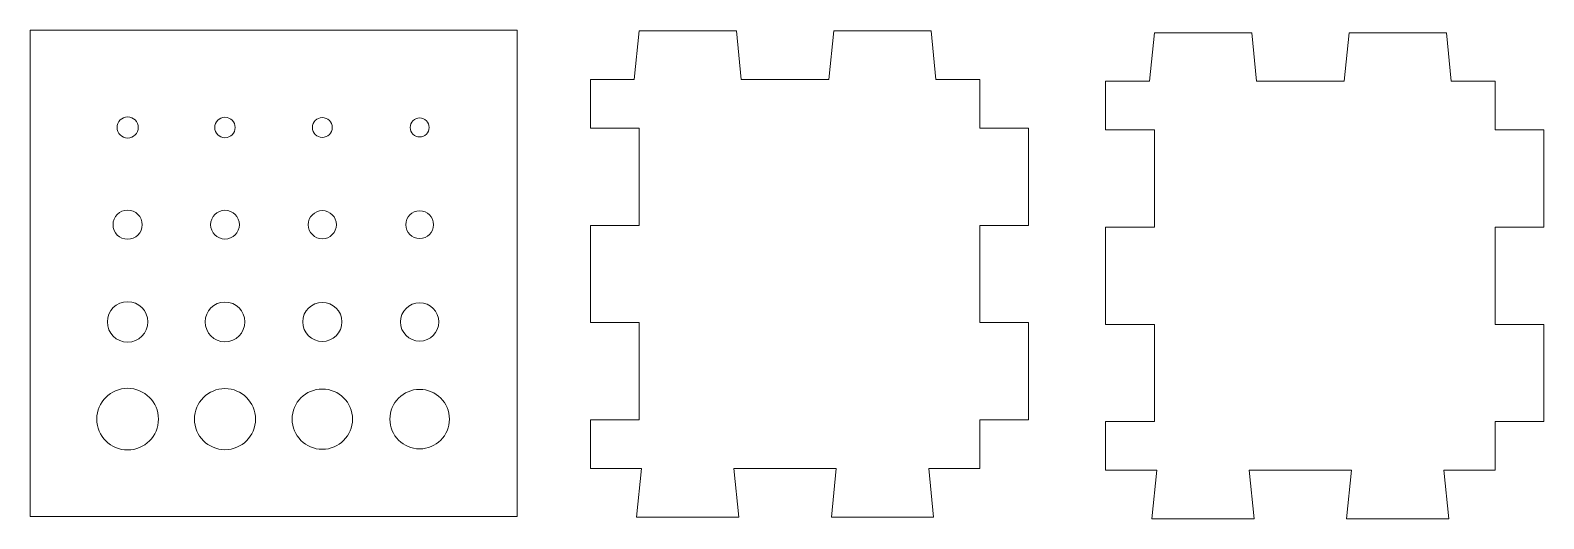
# Model space of a CAD drawing. Header units: millimetres. Extents: x 62 to 218, y 112 to 162.
import ezdxf

# ---------------------------------------------------------------- set-up
doc = ezdxf.new("R2010")
doc.units = ezdxf.units.MM

msp = doc.modelspace()

# ---------------------------------------------------------------- linework, layer by layer
at = {"color": 7, "linetype": 'Continuous', "lineweight": 15}
for p, q in [((112.31, 161.96), (62.31, 161.96)), ((62.31, 161.96), (62.31, 111.96)), ((112.31, 111.96), (112.31, 161.96)), ((124.85, 161.89), (124.35, 156.89)), ((134.85, 161.89), (124.85, 161.89)), ((135.35, 156.89), (134.85, 161.89)), ((144.85, 161.89), (144.35, 156.89)), ((154.85, 161.89), (144.85, 161.89)), ((155.35, 156.89), (154.85, 161.89)), ((177.78, 161.71), (177.28, 156.71)), ((187.78, 161.71), (177.78, 161.71)), ((188.28, 156.71), (187.78, 161.71)), ((197.78, 161.71), (197.28, 156.71)), ((207.78, 161.71), (197.78, 161.71)), ((208.28, 156.71), (207.78, 161.71)), ((119.85, 156.89), (119.85, 151.89)), ((124.35, 156.89), (119.85, 156.89)), ((144.35, 156.89), (135.35, 156.89)), ((159.85, 156.89), (155.35, 156.89)), ((159.85, 151.89), (159.85, 156.89)), ((172.78, 156.71), (172.78, 151.71)), ((177.28, 156.71), (172.78, 156.71)), ((197.28, 156.71), (188.28, 156.71)), ((212.78, 156.71), (208.28, 156.71)), ((212.78, 151.71), (212.78, 156.71)), ((124.85, 151.89), (119.85, 151.89)), ((124.85, 141.89), (124.85, 151.89)), ((164.85, 151.89), (159.85, 151.89)), ((164.85, 141.89), (164.85, 151.89)), ((177.78, 151.71), (172.78, 151.71)), ((177.78, 141.71), (177.78, 151.71)), ((217.78, 151.71), (212.78, 151.71)), ((217.78, 141.71), (217.78, 151.71)), ((119.85, 141.89), (124.85, 141.89)), ((119.85, 141.89), (119.85, 131.89)), ((159.85, 131.89), (159.85, 141.89)), ((159.85, 141.89), (164.85, 141.89)), ((172.78, 141.71), (177.78, 141.71)), ((172.78, 141.71), (172.78, 131.71)), ((212.78, 131.71), (212.78, 141.71)), ((212.78, 141.71), (217.78, 141.71)), ((124.85, 131.89), (119.85, 131.89)), ((124.85, 121.89), (124.85, 131.89)), ((164.85, 131.89), (159.85, 131.89)), ((164.85, 121.89), (164.85, 131.89)), ((177.78, 131.71), (172.78, 131.71)), ((177.78, 121.71), (177.78, 131.71)), ((217.78, 131.71), (212.78, 131.71)), ((217.78, 121.71), (217.78, 131.71)), ((119.85, 121.89), (119.85, 116.89)), ((119.85, 121.89), (124.85, 121.89)), ((159.85, 121.89), (164.85, 121.89)), ((159.85, 116.89), (159.85, 121.89)), ((172.78, 121.71), (172.78, 116.71)), ((172.78, 121.71), (177.78, 121.71)), ((212.78, 121.71), (217.78, 121.71)), ((212.78, 116.71), (212.78, 121.71)), ((119.85, 116.89), (125.1, 116.89)), ((125.1, 116.89), (124.6, 111.89)), ((135.1, 111.89), (134.6, 116.89)), ((134.6, 116.89), (145.1, 116.89)), ((145.1, 116.89), (144.6, 111.89)), ((154.6, 116.89), (159.85, 116.89)), ((155.1, 111.89), (154.6, 116.89)), ((172.78, 116.71), (178.03, 116.71)), ((178.03, 116.71), (177.53, 111.71)), ((188.03, 111.71), (187.53, 116.71)), ((187.53, 116.71), (198.03, 116.71)), ((198.03, 116.71), (197.53, 111.71)), ((207.53, 116.71), (212.78, 116.71)), ((208.03, 111.71), (207.53, 116.71)), ((62.31, 111.96), (112.31, 111.96)), ((124.6, 111.89), (135.1, 111.89)), ((144.6, 111.89), (155.1, 111.89)), ((177.53, 111.71), (188.03, 111.71)), ((197.53, 111.71), (208.03, 111.71))]:
    msp.add_line(p, q, dxfattribs=at)
for centre, radius in [((72.31, 151.96), 1.09), ((82.31, 151.96), 1.05), ((92.31, 151.96), 1.02), ((102.31, 151.96), 0.978), ((72.31, 141.96), 1.5), ((82.31, 141.96), 1.48), ((92.31, 141.96), 1.45), ((102.31, 141.96), 1.43), ((72.31, 131.96), 2.08), ((82.31, 131.96), 2.04), ((92.31, 131.96), 2.01), ((102.31, 131.96), 1.97), ((72.31, 121.96), 3.17), ((82.31, 121.96), 3.14), ((92.31, 121.96), 3.1), ((102.31, 121.96), 3.06)]:
    msp.add_circle(centre, radius, dxfattribs=at)

doc.saveas('drawing.dxf')
